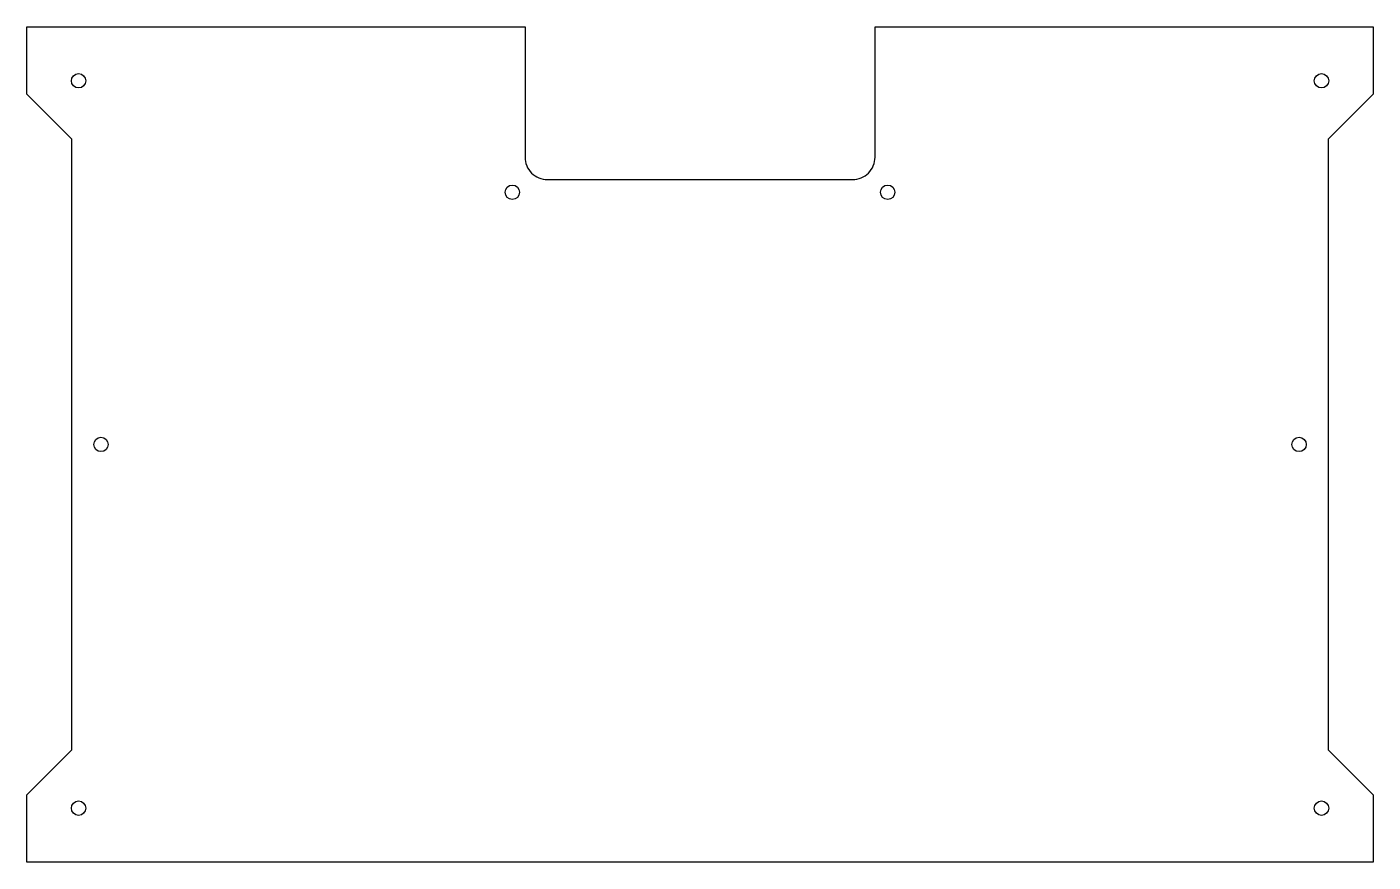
# Model space of a CAD drawing. Header units: millimetres. Extents: x -341 to -41, y 75 to 261.
import ezdxf

# ---------------------------------------------------------------- set-up
doc = ezdxf.new("R2010")
doc.units = ezdxf.units.MM
doc.layers.get('0').update_dxf_attribs({"linetype": 'CONTINUOUS'})

msp = doc.modelspace()

# ---------------------------------------------------------------- linework, layer by layer
msp.add_lwpolyline([(-340.53, 245.89), (-340.53, 260.89), (-229.53, 260.89), (-229.53, 231.89, 0.414214), (-224.53, 226.89), (-156.53, 226.89, 0.414214), (-151.53, 231.89), (-151.53, 260.89), (-40.53, 260.89), (-40.53, 245.89), (-50.53, 235.89), (-50.53, 99.89), (-40.53, 89.89), (-40.53, 74.89), (-340.53, 74.89), (-340.53, 89.89), (-330.53, 99.89), (-330.53, 235.89)], format="xyb", close=True)
for centre in [(-329.03, 248.89), (-52.03, 248.89), (-232.36, 224.06), (-148.7, 224.06), (-324.03, 167.89), (-57.03, 167.89), (-329.03, 86.89), (-52.03, 86.89)]:
    msp.add_circle(centre, 1.6)

doc.saveas('drawing.dxf')
